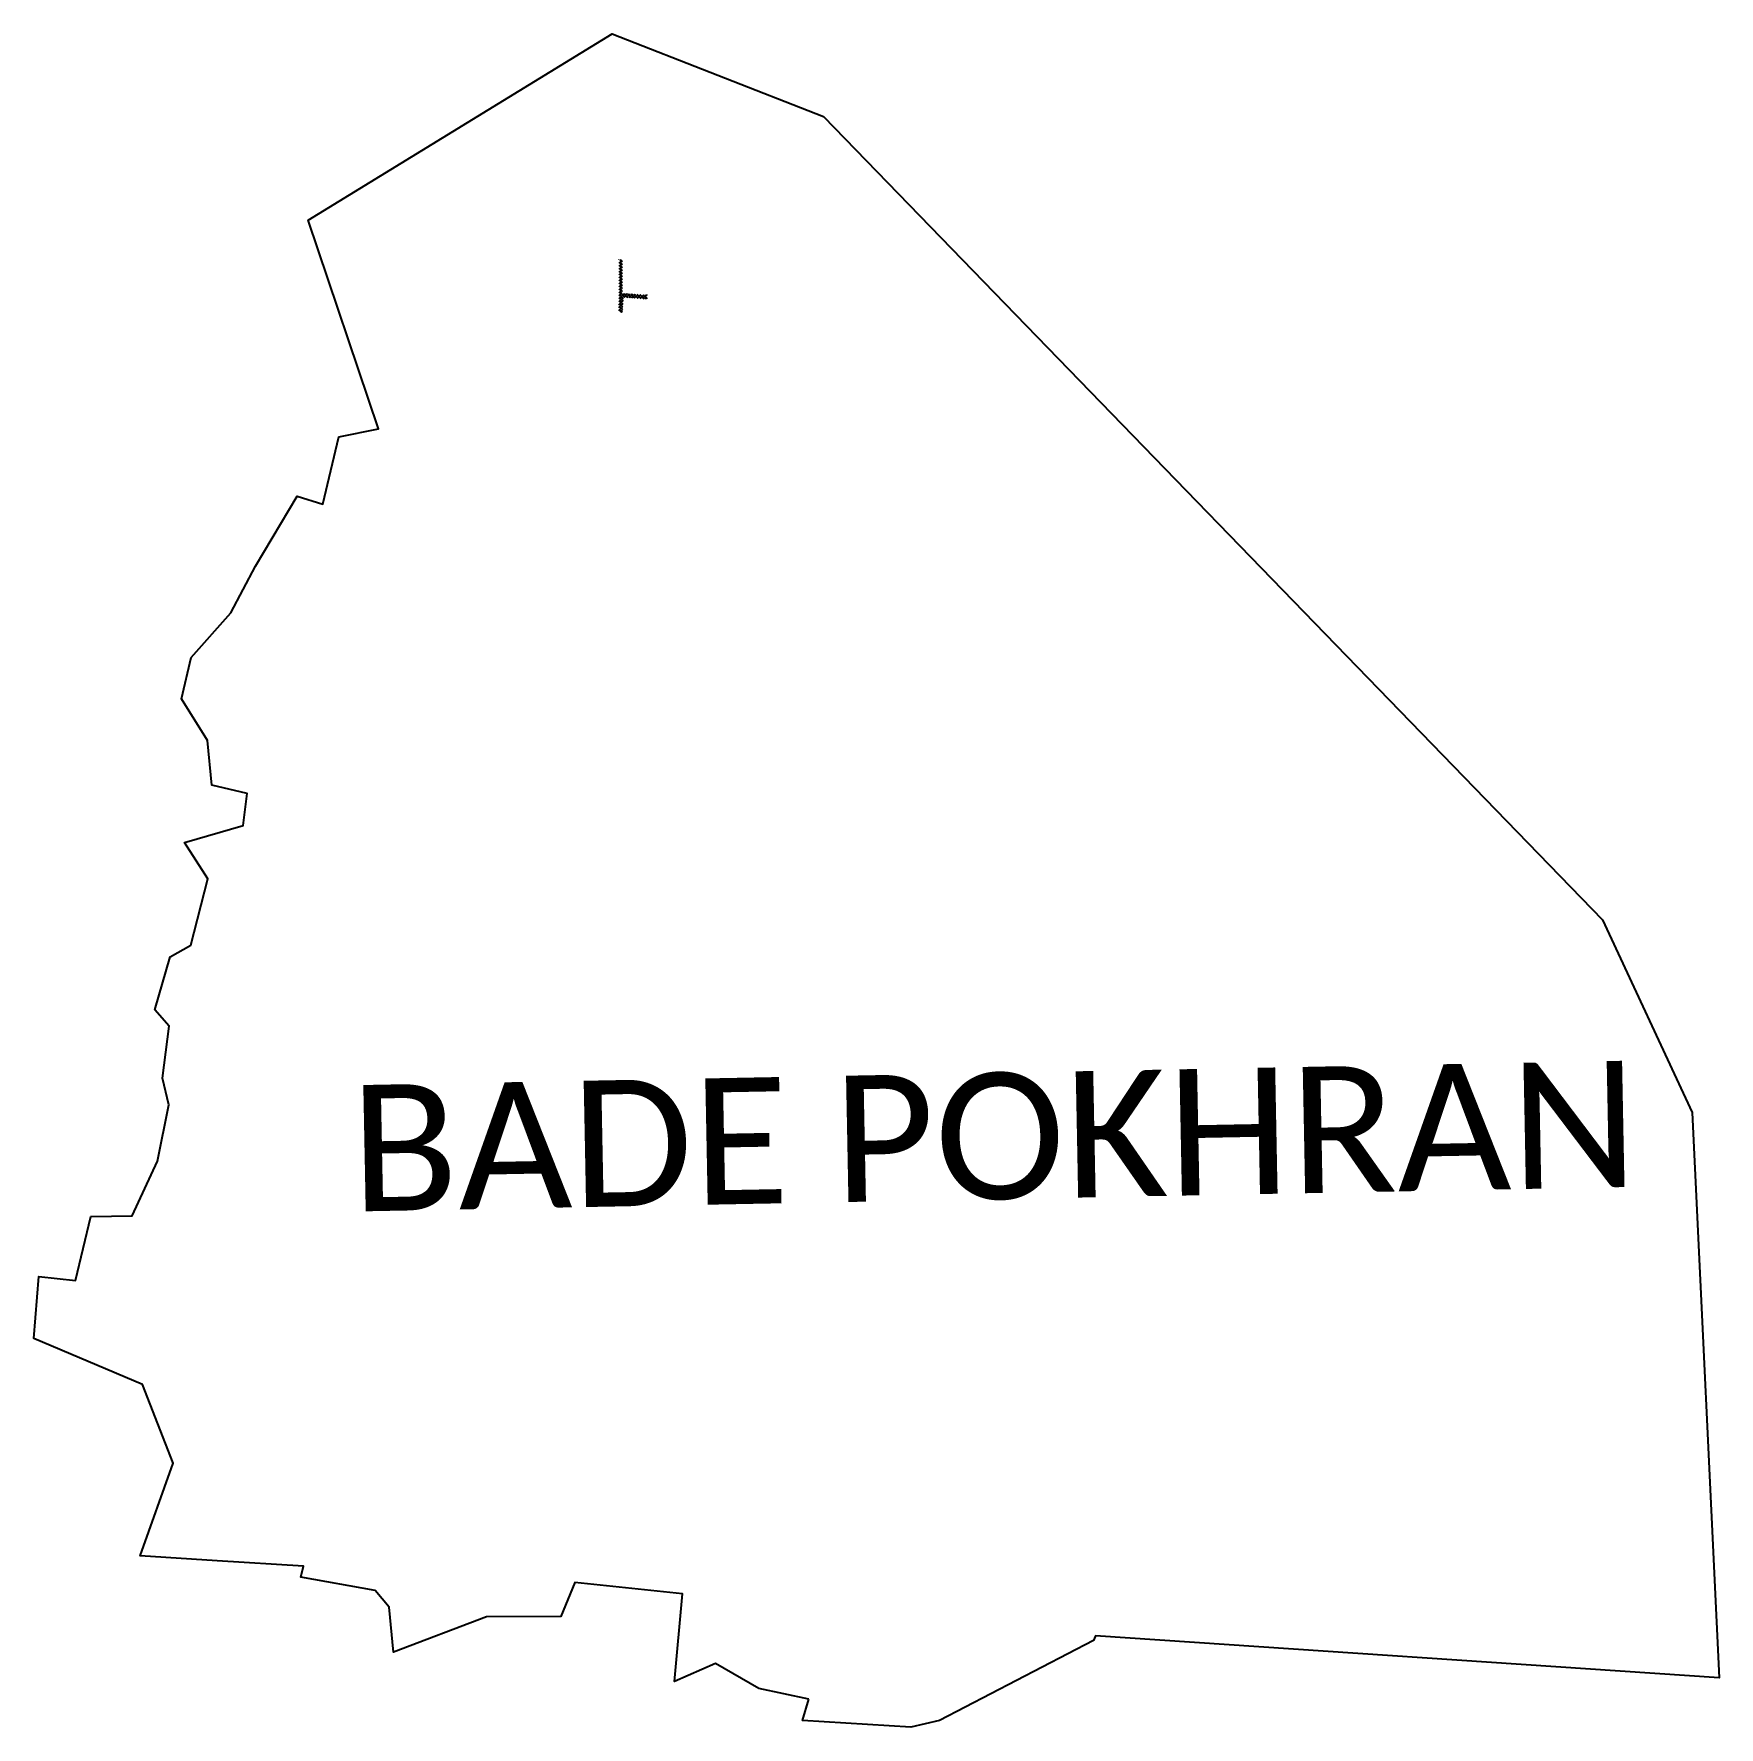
# Model space of a CAD drawing. Header units: metres. Extents: x 260233 to 262788, y 2207473 to 2210040.
import ezdxf

# ---------------------------------------------------------------- set-up
doc = ezdxf.new("R2010")
doc.units = ezdxf.units.M
for name, color, linetype in [('JETTY', 51, 'Continuous'), ('JETTY HATCH', 210, 'Continuous'), ('village', 3, 'Continuous'), ('VILLAGE NAME', 250, 'Continuous')]:
    doc.layers.add(name, color=color, linetype=linetype)
doc.styles.get("Standard").update_dxf_attribs({"font": 'simplex.shx'})

msp = doc.modelspace()

# ---------------------------------------------------------------- hatches: boundary and pattern name
at = {"layer": 'JETTY HATCH'}
h = msp.add_hatch(dxfattribs=at)
h.set_pattern_fill('ANSI37', color=256)
h.paths.add_polyline_path([(261124.7, 2209617.2), (261120, 2209618.3), (261120.2, 2209697.4), (261124.9, 2209697.2), (261124.9, 2209646.4), (261162.5, 2209643.8), (261162.5, 2209637.7), (261126.7, 2209640.7)])

# ---------------------------------------------------------------- linework, layer by layer
at = {"layer": 'JETTY', "const_width": 0.1, "flags": 128}
msp.add_lwpolyline([(261124.7, 2209617.2), (261120, 2209618.3), (261120.2, 2209697.4), (261124.9, 2209697.2), (261124.9, 2209646.4), (261162.5, 2209643.8), (261162.5, 2209637.7), (261126.7, 2209640.7)], close=True, dxfattribs=at)
at = {"layer": 'village', "color": 3, "true_color": 0x00ff00}
msp.add_polyline3d([(261408.1, 2207514.9, 0), (261332.3, 2207531.4, 0), (261266.3, 2207569, 0), (261204.1, 2207542.1, 0), (261216.3, 2207675, 0), (261052.9, 2207691.8, 0), (261031.6, 2207640.3, 0), (260919.1, 2207639.7, 0), (260778, 2207586.3, 0), (260771.6, 2207654.5, 0), (260750.1, 2207679.6, 0), (260637.5, 2207700.1, 0), (260641.4, 2207716.9, 0), (260510.5, 2207725, 0), (260394, 2207732.3, 0), (260444.1, 2207873, 0), (260397.3, 2207991.9, 0), (260232.7, 2208062.1, 0), (260240.4, 2208155.7, 0), (260295.9, 2208150, 0), (260318.9, 2208246.6, 0), (260381.6, 2208247.9, 0), (260420.2, 2208330.8, 0), (260437.6, 2208416.2, 0), (260427.8, 2208456.5, 0), (260437.8, 2208535.5, 0), (260416.4, 2208560.3, 0), (260439.5, 2208640.6, 0), (260470.9, 2208657.9, 0), (260496.7, 2208758.6, 0), (260461, 2208813.9, 0), (260550.2, 2208839.5, 0), (260556.2, 2208888, 0), (260502.6, 2208900.7, 0), (260495.8, 2208968.4, 0), (260456.7, 2209031.4, 0), (260471.4, 2209094.2, 0), (260531.4, 2209162.1, 0), (260568.7, 2209232.6, 0), (260632.2, 2209338.8, 0), (260670.9, 2209326.4, 0), (260695.4, 2209428.7, 0), (260755.5, 2209441.1, 0), (260648.9, 2209757.2, 0), (261109.5, 2210039.6, 0), (261430.2, 2209914.4, 0), (262611.6, 2208696.4, 0), (262747.3, 2208404.4, 0), (262788.3, 2207547.5, 0), (261842.8, 2207611, 0), (261839.8, 2207604.1, 0), (261606.1, 2207482.6, 0), (261562.8, 2207472.7, 0), (261398.4, 2207482.6, 0)], close=True, dxfattribs=at)

# ---------------------------------------------------------------- texts
at = {"layer": 'VILLAGE NAME', "insert": (260711.3, 2208445.7), "char_height": 191.456, "attachment_point": 1, "rotation": 1.1028}
msp.add_mtext_dynamic_manual_height_columns('{\\fCalibri|b0|i0|c0|p34;BADE POKHRAN}', width=2035.516, gutter_width=957.3, heights=[0], dxfattribs=at)

doc.saveas('drawing.dxf')
